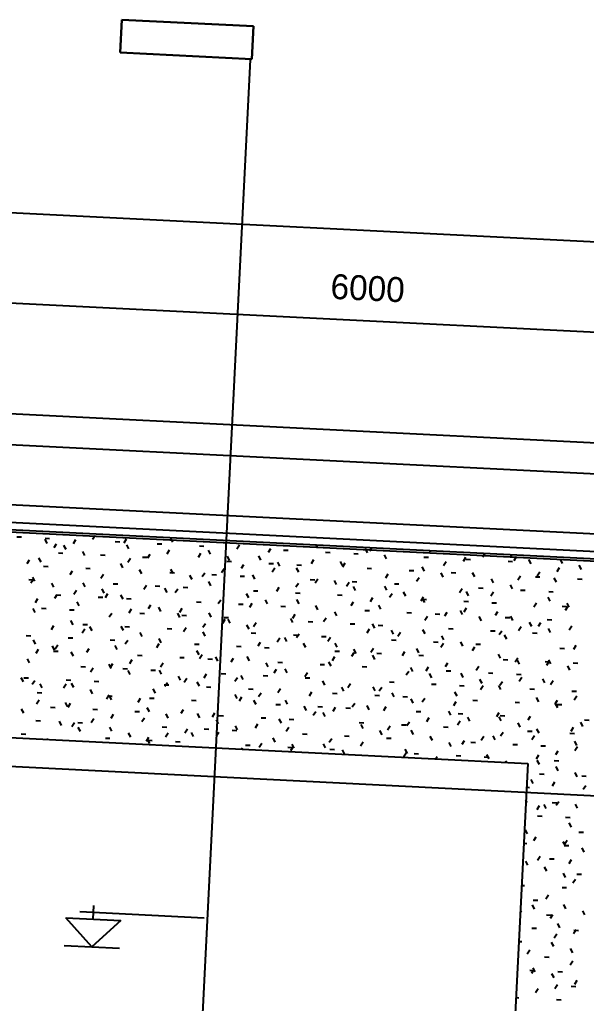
# Model space of a CAD drawing. Extents: x 549999 to 550212, y 1838161 to 1838467.
# Drawn here: x 550161.04 to 550164.73, y 1838355.09 to 1838361.5 of the extents above; entities that cross this region are included whole.
import ezdxf

# ---------------------------------------------------------------- set-up
doc = ezdxf.new("R2010")
doc.units = 0
for name, color, linetype in [('Level 15', 7, 'Continuous'), ('Level 17', 7, 'Continuous'), ('Level 18', 7, 'Continuous'), ('Level 20', 7, 'Continuous'), ('Level 24', 7, 'Continuous'), ('Level 36', 7, 'Continuous'), ('Level 4', 7, 'Continuous'), ('Level 8', 7, 'Continuous')]:
    doc.layers.add(name, color=color, linetype=linetype)

# ---------------------------------------------------------------- blocks, each defined once
blk = doc.blocks.new('FLOO13')
at = {"layer": 'Level 8'}
for p, q in [((1048.51, 1267.1), (-1101.49, 1267.1)), ((-1081.49, 1247.1), (1028.51, 1247.1))]:
    blk.add_line(p, q, dxfattribs=at)
blk = doc.blocks.new('SECTI3')
at = {"layer": 'Level 17'}
for p, q in [((-0.2381, 0), (-0.2381, 0.9525)), ((-0.2381, 0.9525), (0, 0.9525)), ((0, 0.9525), (-0.2381, 0.9525)), ((-0.2381, 0.9525), (-0.2381, 0)), ((0, 0.9525), (0, 0)), ((0, 0), (0, 0.9525)), ((0, 0), (-0.2381, 0)), ((-0.2381, 0), (0, 0))]:
    blk.add_line(p, q, dxfattribs=at)
blk = doc.blocks.new('SPOT_1')
at = {"layer": 'Level 24'}
for p, q in [((0, 0.2), (0, 0.3)), ((-0.1, 0.25), (0.8, 0.25)), ((0, 0), (-0.2, 0.2)), ((-0.2, 0.2), (0.2, 0.2)), ((0, 0), (-0.2, 0.2)), ((-0.2, 0.2), (0.2, 0.2)), ((0.2, 0.2), (0, 0)), ((0.2, 0.2), (0, 0)), ((-0.2, 0), (0.2, 0))]:
    blk.add_line(p, q, dxfattribs=at)

msp = doc.modelspace()

# ---------------------------------------------------------------- linework, layer by layer
at = {"layer": 'Level 15'}
for p, q in [((550161.022, 1838358.1301), (550161.0521, 1838358.1286)), ((550161.2047, 1838358.121), (550161.2348, 1838358.1195)), ((550161.2185, 1838358.087), (550161.2048, 1838358.1138)), ((550161.4041, 1838358.1099), (550161.3877, 1838358.0846)), ((550161.5305, 1838358.1371), (550161.5142, 1838358.1118)), ((550161.6613, 1838358.0982), (550161.6914, 1838358.0967)), ((550161.7338, 1838358.1147), (550161.7174, 1838358.0893)), ((550162.0363, 1838358.0952), (550162.0226, 1838358.122)), ((550161.2777, 1838358.0827), (550161.2613, 1838358.0574)), ((550161.3416, 1838358.0473), (550161.3278, 1838358.0742)), ((550161.4647, 1838358.0077), (550161.4509, 1838358.0345)), ((550161.7505, 1838358.0514), (550161.7367, 1838358.0783)), ((550161.9353, 1838358.0845), (550161.9654, 1838358.083)), ((550162.0138, 1838358.0426), (550161.9974, 1838358.0173)), ((550162.2092, 1838358.0708), (550162.2394, 1838358.0693)), ((550162.2825, 1838358.0158), (550162.2687, 1838358.0427)), ((550162.4699, 1838358.0746), (550162.4535, 1838358.0493)), ((550162.6731, 1838358.0522), (550162.6568, 1838358.0268)), ((550162.7572, 1838358.0434), (550162.7873, 1838358.0419)), ((550162.9772, 1838358.0637), (550162.9713, 1838358.0753)), ((550163.0312, 1838358.0297), (550163.0613, 1838358.0282)), ((550163.3048, 1838358.0261), (550163.291, 1838358.0529)), ((550163.3297, 1838358.0574), (550163.3161, 1838358.0364)), ((550163.7137, 1838358.0301), (550163.7095, 1838358.0384)), ((550161.1017, 1838357.9787), (550161.0853, 1838357.9534)), ((550161.1788, 1838357.9639), (550161.1651, 1838357.9908)), ((550161.2914, 1838358.0251), (550161.3216, 1838358.0236)), ((550161.5654, 1838358.0114), (550161.5955, 1838358.0099)), ((550161.761, 1838357.9883), (550161.7446, 1838357.9629)), ((550161.8394, 1838357.9977), (550161.8695, 1838357.9962)), ((550161.8874, 1838358.0155), (550161.871, 1838357.9901)), ((550162.2171, 1838358.0202), (550162.2007, 1838357.9949)), ((550162.3873, 1838357.9703), (550162.4175, 1838357.9688)), ((550162.4056, 1838357.9762), (550162.3918, 1838358.003)), ((550162.61, 1838357.9782), (550162.5963, 1838358.0051)), ((550162.7331, 1838357.9386), (550162.7194, 1838357.9654)), ((550162.9532, 1838357.9801), (550162.9368, 1838357.9548)), ((550163.142, 1838357.9426), (550163.1283, 1838357.9695)), ((550163.2138, 1838358.0206), (550163.244, 1838358.0191)), ((550163.4279, 1838357.9864), (550163.4141, 1838358.0132)), ((550163.6705, 1838357.9977), (550163.7006, 1838357.9962)), ((550163.8157, 1838357.9672), (550163.7993, 1838357.9419)), ((550163.9421, 1838357.9944), (550163.9258, 1838357.9691)), ((550163.9444, 1838357.984), (550163.9746, 1838357.9825)), ((550164.0678, 1838358.0205), (550164.0522, 1838357.9963)), ((550164.2184, 1838357.9703), (550164.2486, 1838357.9688)), ((550164.2457, 1838357.9946), (550164.2367, 1838358.012)), ((550164.2718, 1838357.9992), (550164.2554, 1838357.9738)), ((550164.3688, 1838357.9549), (550164.355, 1838357.9818)), ((550164.5732, 1838357.957), (550164.5595, 1838357.9838)), ((550161.1955, 1838357.9384), (550161.2257, 1838357.9369)), ((550161.3817, 1838357.9067), (550161.3653, 1838357.8813)), ((550161.4695, 1838357.9247), (550161.4996, 1838357.9232)), ((550161.7108, 1838357.9283), (550161.6971, 1838357.9552)), ((550161.8339, 1838357.8887), (550161.8202, 1838357.9155)), ((550162.0384, 1838357.8907), (550162.0246, 1838357.9176)), ((550162.3707, 1838357.921), (550162.3543, 1838357.8956)), ((550162.4971, 1838357.9482), (550162.4807, 1838357.9228)), ((550162.6613, 1838357.9566), (550162.6914, 1838357.9551)), ((550162.7003, 1838357.9258), (550162.684, 1838357.9004)), ((550162.8562, 1838357.8989), (550162.8424, 1838357.9257)), ((550162.844, 1838357.9475), (550162.8741, 1838357.946)), ((550163.1564, 1838357.9577), (550163.14, 1838357.9324)), ((550163.3006, 1838357.9247), (550163.3307, 1838357.9232)), ((550163.5746, 1838357.911), (550163.6047, 1838357.9095)), ((550163.674, 1838357.9071), (550163.6603, 1838357.9339)), ((550164.4254, 1838357.9), (550164.409, 1838357.8746)), ((550164.5518, 1838357.9272), (550164.5355, 1838357.9018)), ((550164.6963, 1838357.9173), (550164.6825, 1838357.9441)), ((550161.0996, 1838357.8516), (550161.1298, 1838357.8501)), ((550161.1288, 1838357.8523), (550161.1125, 1838357.827)), ((550161.1392, 1838357.8408), (550161.1254, 1838357.8677)), ((550161.5849, 1838357.8843), (550161.5686, 1838357.8589)), ((550162.0175, 1838357.8973), (550162.0476, 1838357.8958)), ((550162.1615, 1838357.851), (550162.1477, 1838357.8779)), ((550162.2442, 1838357.8938), (550162.2279, 1838357.8685)), ((550162.2845, 1838357.8114), (550162.2708, 1838357.8382)), ((550162.2914, 1838357.8836), (550162.3216, 1838357.8821)), ((550162.4741, 1838357.8744), (550162.5042, 1838357.8729)), ((550162.5704, 1838357.8551), (550162.5566, 1838357.882)), ((550162.9307, 1838357.8516), (550162.9609, 1838357.8501)), ((550162.9804, 1838357.8537), (550162.964, 1838357.8284)), ((550163.1024, 1838357.8196), (550163.0886, 1838357.8464)), ((550163.2047, 1838357.8379), (550163.2348, 1838357.8364)), ((550163.4364, 1838357.8857), (550163.4201, 1838357.8603)), ((550163.6397, 1838357.8632), (550163.6233, 1838357.8379)), ((550163.7971, 1838357.8674), (550163.7833, 1838357.8943)), ((550163.8485, 1838357.8973), (550163.8787, 1838357.8958)), ((550164.0016, 1838357.8694), (550163.9878, 1838357.8963)), ((550164.1246, 1838357.8298), (550164.1109, 1838357.8566)), ((550164.299, 1838357.8728), (550164.2826, 1838357.8474)), ((550164.3965, 1838357.8699), (550164.4266, 1838357.8684)), ((550164.5336, 1838357.8339), (550164.5198, 1838357.8607)), ((550164.6705, 1838357.8562), (550164.7006, 1838357.8547)), ((550161.2623, 1838357.8012), (550161.2485, 1838357.828)), ((550161.4089, 1838357.7803), (550161.3925, 1838357.7549)), ((550161.4667, 1838357.8032), (550161.453, 1838357.8301)), ((550161.5898, 1838357.7635), (550161.576, 1838357.7904)), ((550161.6476, 1838357.8242), (550161.6777, 1838357.8227)), ((550161.865, 1838357.8122), (550161.8486, 1838357.7869)), ((550161.9216, 1838357.8105), (550161.9517, 1838357.809)), ((550161.9987, 1838357.7676), (550161.985, 1838357.7945)), ((550162.0682, 1838357.7898), (550162.0518, 1838357.7645)), ((550162.1042, 1838357.8014), (550162.1344, 1838357.7999)), ((550162.5609, 1838357.7786), (550162.591, 1838357.777)), ((550162.7275, 1838357.7993), (550162.7111, 1838357.774)), ((550162.8539, 1838357.8265), (550162.8376, 1838357.8012)), ((550163.1836, 1838357.8313), (550163.1672, 1838357.8059)), ((550163.2255, 1838357.7799), (550163.2117, 1838357.8067)), ((550163.4299, 1838357.7819), (550163.4161, 1838357.8088)), ((550163.4787, 1838357.8242), (550163.5088, 1838357.8227)), ((550163.9197, 1838357.7912), (550163.9033, 1838357.7659)), ((550163.9619, 1838357.7464), (550163.9481, 1838357.7732)), ((550164.0266, 1838357.7968), (550164.0568, 1838357.7953)), ((550164.2477, 1838357.7901), (550164.234, 1838357.817)), ((550164.3006, 1838357.7831), (550164.3308, 1838357.7816)), ((550164.4833, 1838357.774), (550164.5134, 1838357.7725)), ((550161.156, 1838357.7259), (550161.1397, 1838357.7005)), ((550161.2825, 1838357.7531), (550161.2661, 1838357.7277)), ((550161.2777, 1838357.7511), (550161.3079, 1838357.7496)), ((550161.4271, 1838357.6801), (550161.4133, 1838357.707)), ((550161.5517, 1838357.7374), (550161.5818, 1838357.7359)), ((550161.6121, 1838357.7578), (550161.5957, 1838357.7325)), ((550161.7129, 1838357.7239), (550161.6991, 1838357.7507)), ((550161.7344, 1838357.7283), (550161.7645, 1838357.7268)), ((550162.191, 1838357.7055), (550162.2211, 1838357.704)), ((550162.3482, 1838357.7178), (550162.3319, 1838357.6924)), ((550162.5307, 1838357.732), (550162.5169, 1838357.7589)), ((550162.6538, 1838357.6924), (550162.64, 1838357.7192)), ((550162.8348, 1838357.7649), (550162.865, 1838357.7633)), ((550162.8582, 1838357.6944), (550162.8445, 1838357.7213)), ((550163.1088, 1838357.7512), (550163.1389, 1838357.7497)), ((550163.3372, 1838357.7321), (550163.3208, 1838357.7067)), ((550163.4636, 1838357.7592), (550163.4473, 1838357.7339)), ((550163.553, 1838357.7423), (550163.5392, 1838357.7691)), ((550163.6669, 1838357.7368), (550163.6505, 1838357.7115)), ((550163.6568, 1838357.7238), (550163.6869, 1838357.7223)), ((550163.6761, 1838357.7026), (550163.6623, 1838357.7295)), ((550163.9307, 1838357.7101), (550163.9609, 1838357.7086)), ((550164.123, 1838357.7688), (550164.1066, 1838357.7434)), ((550164.4939, 1838357.7108), (550164.4801, 1838357.7376)), ((550161.1412, 1838357.6364), (550161.1275, 1838357.6632)), ((550161.1818, 1838357.6644), (550161.212, 1838357.6629)), ((550161.3645, 1838357.6553), (550161.3946, 1838357.6537)), ((550161.7657, 1838357.6586), (550161.7494, 1838357.6333)), ((550161.8922, 1838357.6858), (550161.8758, 1838357.6605)), ((550161.9591, 1838357.6445), (550161.9453, 1838357.6714)), ((550162.0954, 1838357.6634), (550162.079, 1838357.638)), ((550162.465, 1838357.6918), (550162.4951, 1838357.6903)), ((550162.5515, 1838357.6953), (550162.5351, 1838357.67)), ((550162.7389, 1838357.6781), (550162.7691, 1838357.6766)), ((550162.9813, 1838357.6548), (550162.9676, 1838357.6816)), ((550163.1044, 1838357.6151), (550163.0907, 1838357.642)), ((550163.2108, 1838357.7049), (550163.1944, 1838357.6795)), ((550163.2869, 1838357.6507), (550163.317, 1838357.6492)), ((550163.3902, 1838357.6589), (550163.3765, 1838357.6857)), ((550163.9222, 1838357.6233), (550163.9085, 1838357.6501)), ((550163.9469, 1838357.6648), (550163.9305, 1838357.6394)), ((550164.1134, 1838357.7009), (550164.1435, 1838357.6994)), ((550164.1501, 1838357.6423), (550164.1338, 1838357.617)), ((550164.403, 1838357.6967), (550164.3866, 1838357.6714)), ((550164.57, 1838357.6781), (550164.6002, 1838357.6766)), ((550164.6062, 1838357.6743), (550164.5899, 1838357.649)), ((550164.617, 1838357.6711), (550164.6032, 1838357.698)), ((550161.3874, 1838357.557), (550161.3736, 1838357.5839)), ((550161.6393, 1838357.6314), (550161.6229, 1838357.6061)), ((550161.8211, 1838357.6324), (550161.8513, 1838357.6309)), ((550162.0821, 1838357.6049), (550162.0684, 1838357.6317)), ((550162.0951, 1838357.6187), (550162.1252, 1838357.6172)), ((550162.2866, 1838357.6069), (550162.2728, 1838357.6338)), ((550162.3754, 1838357.5913), (550162.3591, 1838357.566)), ((550162.3691, 1838357.605), (550162.3992, 1838357.6035)), ((550162.4097, 1838357.5673), (550162.3959, 1838357.5941)), ((550162.8186, 1838357.5713), (550162.8048, 1838357.5982)), ((550162.8315, 1838357.6233), (550162.8151, 1838357.5979)), ((550162.917, 1838357.5776), (550162.9472, 1838357.5761)), ((550163.0347, 1838357.6009), (550163.0184, 1838357.5755)), ((550163.5609, 1838357.637), (550163.591, 1838357.6355)), ((550163.6941, 1838357.6104), (550163.6777, 1838357.585)), ((550163.7435, 1838357.6279), (550163.7737, 1838357.6264)), ((550163.8205, 1838357.6376), (550163.8041, 1838357.6122)), ((550164.0453, 1838357.5836), (550164.0316, 1838357.6105)), ((550164.2002, 1838357.605), (550164.2303, 1838357.6035)), ((550164.2498, 1838357.5857), (550164.236, 1838357.6125)), ((550164.4741, 1838357.5913), (550164.5043, 1838357.5898)), ((550161.26, 1838357.5498), (550161.2437, 1838357.5245)), ((550161.4633, 1838357.5274), (550161.4469, 1838357.5021)), ((550161.4512, 1838357.5594), (550161.4814, 1838357.5579)), ((550161.5105, 1838357.5174), (550161.4967, 1838357.5442)), ((550161.7149, 1838357.5194), (550161.7012, 1838357.5463)), ((550161.7252, 1838357.5457), (550161.7554, 1838357.5442)), ((550161.9992, 1838357.532), (550162.0293, 1838357.5305)), ((550162.1226, 1838357.537), (550162.1062, 1838357.5116)), ((550162.249, 1838357.5641), (550162.2326, 1838357.5388)), ((550162.5328, 1838357.5276), (550162.519, 1838357.5544)), ((550162.5787, 1838357.5689), (550162.5623, 1838357.5436)), ((550163.191, 1838357.5639), (550163.2211, 1838357.5624)), ((550163.3148, 1838357.5288), (550163.2984, 1838357.5035)), ((550163.3506, 1838357.5358), (550163.3368, 1838357.5626)), ((550163.3737, 1838357.5548), (550163.4038, 1838357.5533)), ((550163.4737, 1838357.4961), (550163.4599, 1838357.523)), ((550163.6781, 1838357.4982), (550163.6644, 1838357.525)), ((550163.8303, 1838357.532), (550163.8604, 1838357.5305)), ((550164.1043, 1838357.5183), (550164.1344, 1838357.5168)), ((550164.1773, 1838357.5159), (550164.161, 1838357.4906)), ((550164.3038, 1838357.5431), (550164.2874, 1838357.5178)), ((550164.3729, 1838357.546), (550164.3591, 1838357.5728)), ((550164.4302, 1838357.5703), (550164.4138, 1838357.545)), ((550164.4959, 1838357.5063), (550164.4822, 1838357.5332)), ((550164.6334, 1838357.5479), (550164.617, 1838357.5225)), ((550161.0814, 1838357.4863), (550161.1115, 1838357.4848)), ((550161.1433, 1838357.4319), (550161.1295, 1838357.4588)), ((550161.3554, 1838357.4726), (550161.3855, 1838357.4711)), ((550161.6293, 1838357.4589), (550161.6595, 1838357.4574)), ((550161.7433, 1838357.4554), (550161.7269, 1838357.43)), ((550161.838, 1838357.4798), (550161.8243, 1838357.5066)), ((550161.9611, 1838357.4401), (550161.9473, 1838357.4669)), ((550162.2469, 1838357.4838), (550162.2332, 1838357.5107)), ((550162.5472, 1838357.5046), (550162.5773, 1838357.5031)), ((550162.7323, 1838357.4697), (550162.7159, 1838357.4443)), ((550162.7789, 1838357.4483), (550162.7652, 1838357.4751)), ((550162.8211, 1838357.4909), (550162.8513, 1838357.4894)), ((550162.8587, 1838357.4969), (550162.8423, 1838357.4715)), ((550163.0038, 1838357.4817), (550163.0339, 1838357.4802)), ((550163.0619, 1838357.4744), (550163.0456, 1838357.4491)), ((550163.4604, 1838357.4589), (550163.4906, 1838357.4574)), ((550163.518, 1838357.5064), (550163.5016, 1838357.481)), ((550163.8012, 1838357.4585), (550163.7874, 1838357.4853)), ((550164.2101, 1838357.4626), (550164.1963, 1838357.4894)), ((550164.3782, 1838357.5046), (550164.4084, 1838357.5031)), ((550161.1608, 1838357.3962), (550161.1444, 1838357.3709)), ((550161.2664, 1838357.3922), (550161.2526, 1838357.4191)), ((550161.2595, 1838357.3858), (550161.2896, 1838357.3843)), ((550161.2872, 1838357.4234), (550161.2709, 1838357.3981)), ((550161.4905, 1838357.401), (550161.4741, 1838357.3756)), ((550161.6753, 1838357.3963), (550161.6615, 1838357.4232)), ((550161.9465, 1838357.433), (550161.9302, 1838357.4076)), ((550162.1773, 1838357.4315), (550162.2074, 1838357.43)), ((550162.2073, 1838357.3608), (550162.1935, 1838357.3876)), ((550162.4513, 1838357.4178), (550162.4814, 1838357.4163)), ((550162.6059, 1838357.4425), (550162.5895, 1838357.4171)), ((550162.6339, 1838357.4087), (550162.6641, 1838357.4072)), ((550162.902, 1838357.4086), (550162.8882, 1838357.4355)), ((550163.0905, 1838357.3859), (550163.1207, 1838357.3843)), ((550163.1065, 1838357.4106), (550163.0927, 1838357.4375)), ((550163.2295, 1838357.371), (550163.2158, 1838357.3978)), ((550163.342, 1838357.4024), (550163.3256, 1838357.377)), ((550163.6385, 1838357.3751), (550163.6247, 1838357.4019)), ((550163.7344, 1838357.4452), (550163.7645, 1838357.4437)), ((550163.7981, 1838357.4343), (550163.7817, 1838357.409)), ((550163.9243, 1838357.4188), (550163.9105, 1838357.4457)), ((550164.0013, 1838357.4119), (550163.9849, 1838357.3866)), ((550164.0084, 1838357.4315), (550164.0385, 1838357.43)), ((550164.5563, 1838357.4041), (550164.5865, 1838357.4026)), ((550164.6606, 1838357.4215), (550164.6442, 1838357.3961)), ((550161.1036, 1838357.3088), (550161.0898, 1838357.3357)), ((550161.3894, 1838357.3526), (550161.3757, 1838357.3794)), ((550161.7705, 1838357.329), (550161.7541, 1838357.3036)), ((550161.8074, 1838357.3584), (550161.8376, 1838357.3569)), ((550162.0814, 1838357.3448), (550162.1115, 1838357.3432)), ((550162.2266, 1838357.3609), (550162.2102, 1838357.3356)), ((550162.264, 1838357.3356), (550162.2942, 1838357.3341)), ((550162.3303, 1838357.3211), (550162.3166, 1838357.3479)), ((550162.4298, 1838357.3385), (550162.4134, 1838357.3131)), ((550162.5348, 1838357.3231), (550162.521, 1838357.35)), ((550163.0891, 1838357.348), (550163.0728, 1838357.3227)), ((550163.2156, 1838357.3752), (550163.1992, 1838357.3499)), ((550163.3526, 1838357.3313), (550163.3389, 1838357.3582)), ((550163.3645, 1838357.3722), (550163.3947, 1838357.3707)), ((550163.5452, 1838357.38), (550163.5288, 1838357.3546)), ((550163.6385, 1838357.3585), (550163.6686, 1838357.357)), ((550164.1704, 1838357.3395), (550164.1567, 1838357.3663)), ((550164.1865, 1838357.3311), (550164.2166, 1838357.3296)), ((550164.2813, 1838357.3399), (550164.265, 1838357.3145)), ((550164.2935, 1838357.2998), (550164.2798, 1838357.3267)), ((550164.498, 1838357.3019), (550164.4842, 1838357.3287)), ((550161.4375, 1838357.2854), (550161.4677, 1838357.2839)), ((550161.5177, 1838357.2746), (550161.5013, 1838357.2492)), ((550161.6356, 1838357.2733), (550161.6218, 1838357.3001)), ((550161.6441, 1838357.3018), (550161.6277, 1838357.2764)), ((550161.7115, 1838357.2717), (550161.7417, 1838357.2702)), ((550161.7587, 1838357.2336), (550161.7449, 1838357.2604)), ((550161.8942, 1838357.2626), (550161.9243, 1838357.2611)), ((550161.9631, 1838357.2356), (550161.9494, 1838357.2625)), ((550161.9737, 1838357.3065), (550161.9574, 1838357.2812)), ((550162.6579, 1838357.2835), (550162.6441, 1838357.3103)), ((550162.7099, 1838357.2664), (550162.6935, 1838357.2411)), ((550162.7207, 1838357.3128), (550162.7508, 1838357.3113)), ((550162.781, 1838357.2438), (550162.7672, 1838357.2707)), ((550162.9947, 1838357.2991), (550163.0248, 1838357.2976)), ((550163.0668, 1838357.2876), (550163.053, 1838357.3144)), ((550163.2686, 1838357.2854), (550163.2988, 1838357.2839)), ((550163.5988, 1838357.252), (550163.585, 1838357.2788)), ((550163.6988, 1838357.2807), (550163.6825, 1838357.2554)), ((550163.8253, 1838357.3079), (550163.8089, 1838357.2826)), ((550163.8166, 1838357.258), (550163.8467, 1838357.2565)), ((550164.0285, 1838357.2855), (550164.0121, 1838357.2602)), ((550164.4604, 1838357.3174), (550164.4906, 1838357.3159)), ((550164.4846, 1838357.3175), (550164.4682, 1838357.2921)), ((550164.6211, 1838357.2622), (550164.6073, 1838357.2891)), ((550164.6431, 1838357.3082), (550164.6732, 1838357.3067)), ((550161.0639, 1838357.1857), (550161.0502, 1838357.2126)), ((550161.0677, 1838357.2123), (550161.0978, 1838357.2108)), ((550161.1384, 1838357.193), (550161.122, 1838357.1677)), ((550161.3417, 1838357.1986), (550161.3718, 1838357.1971)), ((550162.0862, 1838357.196), (550162.0725, 1838357.2228)), ((550162.1273, 1838357.2073), (550162.111, 1838357.1819)), ((550162.2538, 1838357.2345), (550162.2374, 1838357.2091)), ((550162.3508, 1838357.2397), (550162.3809, 1838357.2382)), ((550162.457, 1838357.2121), (550162.4406, 1838357.1867)), ((550162.4951, 1838357.2001), (550162.4814, 1838357.2269)), ((550162.6248, 1838357.226), (550162.6549, 1838357.2245)), ((550162.9131, 1838357.244), (550162.8967, 1838357.2187)), ((550162.8988, 1838357.2123), (550162.9289, 1838357.2108)), ((550163.5724, 1838357.2535), (550163.556, 1838357.2282)), ((550163.7219, 1838357.2123), (550163.7081, 1838357.2392)), ((550163.9263, 1838357.2144), (550163.9126, 1838357.2412)), ((550164.0494, 1838357.1747), (550164.0356, 1838357.2016)), ((550164.0906, 1838357.2443), (550164.1207, 1838357.2428)), ((550164.2732, 1838357.2352), (550164.3034, 1838357.2337)), ((550164.3085, 1838357.2135), (550164.2921, 1838357.1881)), ((550164.4583, 1838357.1788), (550164.4446, 1838357.2056)), ((550161.187, 1838357.1461), (550161.1733, 1838357.1729)), ((550161.3416, 1838357.1706), (550161.3252, 1838357.1452)), ((550161.3915, 1838357.1481), (550161.3777, 1838357.175)), ((550161.5146, 1838357.1085), (550161.5008, 1838357.1353)), ((550161.5243, 1838357.1895), (550161.5544, 1838357.188)), ((550161.9235, 1838357.1125), (550161.9097, 1838357.1394)), ((550161.9809, 1838357.1667), (550162.0111, 1838357.1652)), ((550162.0009, 1838357.1801), (550161.9845, 1838357.1548)), ((550162.2093, 1838357.1563), (550162.1955, 1838357.1832)), ((550162.2549, 1838357.153), (550162.2851, 1838357.1515)), ((550162.5289, 1838357.1393), (550162.559, 1838357.1378)), ((550162.737, 1838357.14), (550162.7207, 1838357.1147)), ((550163.0271, 1838357.1645), (550163.0134, 1838357.1913)), ((550163.1502, 1838357.1248), (550163.1364, 1838357.1517)), ((550163.1931, 1838357.172), (550163.1768, 1838357.1466)), ((550163.3547, 1838357.1269), (550163.3409, 1838357.1537)), ((550163.3964, 1838357.1495), (550163.38, 1838357.1242)), ((550163.4467, 1838357.1849), (550163.4769, 1838357.1834)), ((550163.7207, 1838357.1712), (550163.7508, 1838357.1697)), ((550163.9034, 1838357.1621), (550163.9335, 1838357.1606)), ((550164.0557, 1838357.1591), (550164.0393, 1838357.1337)), ((550164.1725, 1838357.135), (550164.1587, 1838357.1619)), ((550164.1821, 1838357.1863), (550164.1657, 1838357.1609)), ((550164.36, 1838357.1393), (550164.3901, 1838357.1378)), ((550164.5118, 1838357.191), (550164.4954, 1838357.1657)), ((550161.1656, 1838357.0666), (550161.1492, 1838357.0412)), ((550161.1544, 1838357.1164), (550161.1846, 1838357.1149)), ((550161.6216, 1838357.0985), (550161.6053, 1838357.0732)), ((550161.6111, 1838357.0936), (550161.6412, 1838357.0921)), ((550161.6376, 1838357.0688), (550161.6239, 1838357.0956)), ((550161.8249, 1838357.0761), (550161.8085, 1838357.0508)), ((550161.885, 1838357.0799), (550161.9152, 1838357.0784)), ((550162.159, 1838357.0662), (550162.1892, 1838357.0647)), ((550162.4555, 1838357.077), (550162.4417, 1838357.1038)), ((550162.4842, 1838357.0856), (550162.4678, 1838357.0603)), ((550162.6106, 1838357.1128), (550162.5942, 1838357.0875)), ((550162.783, 1838357.0394), (550162.7692, 1838357.0662)), ((550162.9403, 1838357.1176), (550162.9239, 1838357.0922)), ((550163.0769, 1838357.1119), (550163.107, 1838357.1104)), ((550163.3508, 1838357.0982), (550163.381, 1838357.0967)), ((550163.4778, 1838357.0872), (550163.464, 1838357.114)), ((550163.5335, 1838357.089), (550163.5636, 1838357.0875)), ((550163.6008, 1838357.0475), (550163.5871, 1838357.0744)), ((550163.6764, 1838357.0775), (550163.66, 1838357.0522)), ((550163.8867, 1838357.0913), (550163.8729, 1838357.1181)), ((550163.9901, 1838357.0662), (550164.0202, 1838357.0647)), ((550164.4187, 1838357.0557), (550164.4049, 1838357.0826)), ((550164.634, 1838357.1256), (550164.6641, 1838357.1241)), ((550164.6654, 1838357.0918), (550164.649, 1838357.0664)), ((550161.066, 1838356.9813), (550161.0522, 1838357.0081)), ((550161.2412, 1838357.0205), (550161.2713, 1838357.019)), ((550161.3518, 1838357.025), (550161.3381, 1838357.0519)), ((550161.3688, 1838357.0441), (550161.3524, 1838357.0188)), ((550161.5152, 1838357.0068), (550161.5453, 1838357.0053)), ((550161.8838, 1838356.9895), (550161.87, 1838357.0163)), ((550162.1049, 1838357.0041), (550162.0885, 1838356.9787)), ((550162.5786, 1838357.0373), (550162.5648, 1838357.0642)), ((550162.707, 1838357.0388), (550162.7371, 1838357.0373)), ((550162.9061, 1838356.9997), (550162.8923, 1838357.0265)), ((550162.981, 1838357.0251), (550163.0111, 1838357.0236)), ((550163.0939, 1838357.0184), (550163.0775, 1838356.993)), ((550163.1636, 1838357.016), (550163.1937, 1838357.0145)), ((550163.2203, 1838357.0455), (550163.2039, 1838357.0202)), ((550163.315, 1838357.0038), (550163.3012, 1838357.0306)), ((550163.4236, 1838357.0231), (550163.4072, 1838356.9978)), ((550163.8796, 1838357.0551), (550163.8633, 1838357.0297)), ((550164.2641, 1838357.0525), (550164.2942, 1838357.051)), ((550164.5389, 1838357.0646), (550164.5226, 1838357.0393)), ((550164.5417, 1838357.016), (550164.528, 1838357.0429)), ((550164.5381, 1838357.0388), (550164.5682, 1838357.0373)), ((550161.5224, 1838356.9449), (550161.506, 1838356.9196)), ((550161.6488, 1838356.9721), (550161.6325, 1838356.9468)), ((550161.7892, 1838356.9931), (550161.8193, 1838356.9916)), ((550161.8521, 1838356.9497), (550161.8357, 1838356.9243)), ((550162.0069, 1838356.9498), (550161.9931, 1838356.9767)), ((550162.2114, 1838356.9518), (550162.1976, 1838356.9787)), ((550162.3082, 1838356.9816), (550162.2918, 1838356.9563)), ((550162.3344, 1838356.9122), (550162.3207, 1838356.939)), ((550162.3371, 1838356.9658), (550162.3672, 1838356.9642)), ((550162.6111, 1838356.9521), (550162.6412, 1838356.9505)), ((550162.7433, 1838356.9163), (550162.7296, 1838356.9431)), ((550162.7937, 1838356.9429), (550162.8239, 1838356.9414)), ((550162.9675, 1838356.9912), (550162.9511, 1838356.9658)), ((550163.0292, 1838356.96), (550163.0154, 1838356.9869)), ((550163.6202, 1838356.9932), (550163.6504, 1838356.9917)), ((550163.7036, 1838356.9511), (550163.6872, 1838356.9257)), ((550163.847, 1838356.9682), (550163.8332, 1838356.9951)), ((550163.8942, 1838356.9795), (550163.9244, 1838356.978)), ((550163.9701, 1838356.9285), (550163.9563, 1838356.9554)), ((550164.1597, 1838356.983), (550164.1433, 1838356.9577)), ((550164.1745, 1838356.9306), (550164.1608, 1838356.9574)), ((550164.1682, 1838356.9658), (550164.1983, 1838356.9643)), ((550164.3629, 1838356.9606), (550164.3465, 1838356.9353)), ((550164.7162, 1838356.9384), (550164.7463, 1838356.9369)), ((550161.1453, 1838356.9338), (550161.1754, 1838356.9323)), ((550161.3122, 1838356.902), (550161.2984, 1838356.9288)), ((550161.396, 1838356.9177), (550161.3796, 1838356.8924)), ((550161.4193, 1838356.9201), (550161.4494, 1838356.9186)), ((550161.4352, 1838356.8623), (550161.4215, 1838356.8891)), ((550161.6397, 1838356.8643), (550161.6259, 1838356.8912)), ((550161.9672, 1838356.8927), (550161.9974, 1838356.8912)), ((550162.1321, 1838356.8776), (550162.1157, 1838356.8523)), ((550162.2412, 1838356.879), (550162.2714, 1838356.8775)), ((550162.4575, 1838356.8725), (550162.4438, 1838356.8994)), ((550162.5882, 1838356.9096), (550162.5718, 1838356.8842)), ((550162.7914, 1838356.8872), (550162.7751, 1838356.8618)), ((550163.2504, 1838356.9201), (550163.2805, 1838356.9186)), ((550163.2753, 1838356.8807), (550163.2616, 1838356.9075)), ((550163.4507, 1838356.8967), (550163.4344, 1838356.8713)), ((550163.5243, 1838356.9064), (550163.5545, 1838356.9049)), ((550163.5772, 1838356.9239), (550163.5608, 1838356.8985)), ((550163.7983, 1838356.8927), (550163.8285, 1838356.8912)), ((550163.9068, 1838356.9287), (550163.8904, 1838356.9033)), ((550164.2976, 1838356.8909), (550164.2839, 1838356.9178)), ((550164.4207, 1838356.8513), (550164.4069, 1838356.8781)), ((550164.6429, 1838356.8886), (550164.6266, 1838356.8632)), ((550164.7065, 1838356.895), (550164.6928, 1838356.9219)), ((550161.0494, 1838356.847), (550161.0796, 1838356.8455)), ((550161.2199, 1838356.8137), (550161.2184, 1838356.8113)), ((550161.5974, 1838356.8196), (550161.6275, 1838356.8181)), ((550161.7628, 1838356.8247), (550161.749, 1838356.8515)), ((550161.8793, 1838356.8233), (550161.8629, 1838356.7979)), ((550161.8859, 1838356.785), (550161.8721, 1838356.8119)), ((550162.0057, 1838356.8504), (550161.9893, 1838356.8251)), ((550162.1717, 1838356.8288), (550162.1579, 1838356.8556)), ((550162.3353, 1838356.8552), (550162.319, 1838356.8299)), ((550162.4239, 1838356.8699), (550162.454, 1838356.8684)), ((550162.7037, 1838356.7932), (550162.6899, 1838356.82)), ((550162.8805, 1838356.847), (550162.9106, 1838356.8455)), ((550163.0715, 1838356.8151), (550163.0551, 1838356.7898)), ((550163.1545, 1838356.8333), (550163.1846, 1838356.8318)), ((550163.3984, 1838356.841), (550163.3847, 1838356.8679)), ((550163.4285, 1838356.8196), (550163.4586, 1838356.8181)), ((550163.6029, 1838356.8431), (550163.5891, 1838356.8699)), ((550163.726, 1838356.8034), (550163.7122, 1838356.8303)), ((550164.0604, 1838356.8294), (550164.0441, 1838356.8041)), ((550164.1349, 1838356.8075), (550164.1211, 1838356.8344)), ((550164.1869, 1838356.8566), (550164.1705, 1838356.8313)), ((550164.3463, 1838356.8653), (550164.3764, 1838356.8638)), ((550164.3901, 1838356.8342), (550164.3737, 1838356.8088)), ((550164.6203, 1838356.8516), (550164.6504, 1838356.8501)), ((550161.8714, 1838356.8059), (550161.9015, 1838356.8044)), ((550162.054, 1838356.7968), (550162.0841, 1838356.7953)), ((550162.489, 1838356.756), (550162.4838, 1838356.748)), ((550162.5106, 1838356.774), (550162.5408, 1838356.7725)), ((550162.6154, 1838356.7832), (550162.599, 1838356.7578)), ((550162.7846, 1838356.7603), (550162.8147, 1838356.7588)), ((550162.8186, 1838356.7607), (550162.8022, 1838356.7354)), ((550162.8268, 1838356.7535), (550162.813, 1838356.7804)), ((550163.0312, 1838356.7556), (550163.0175, 1838356.7824)), ((550163.0586, 1838356.7466), (550163.0887, 1838356.7451)), ((550163.2747, 1838356.7927), (550163.2583, 1838356.7674)), ((550163.5632, 1838356.72), (550163.5495, 1838356.7468)), ((550163.849, 1838356.7637), (550163.8353, 1838356.7906)), ((550163.934, 1838356.8022), (550163.9176, 1838356.7769)), ((550163.9764, 1838356.7922), (550164.0066, 1838356.7907)), ((550164.2504, 1838356.7785), (550164.2805, 1838356.777)), ((550164.433, 1838356.7694), (550164.4632, 1838356.7679)), ((550164.6669, 1838356.7719), (550164.6531, 1838356.7988)), ((550164.6701, 1838356.7621), (550164.6538, 1838356.7368)), ((550163.1543, 1838356.7159), (550163.1405, 1838356.7428)), ((550163.5547, 1838356.7207), (550163.5384, 1838356.6953)), ((550163.6065, 1838356.7192), (550163.6367, 1838356.7177)), ((550163.758, 1838356.6982), (550163.7493, 1838356.6847)), ((550163.8805, 1838356.7055), (550163.9107, 1838356.704)), ((550164.0632, 1838356.6964), (550164.0933, 1838356.6948)), ((550164.0952, 1838356.6844), (550164.0814, 1838356.7113)), ((550164.4173, 1838356.7078), (550164.4009, 1838356.6824)), ((550164.5437, 1838356.7349), (550164.5273, 1838356.7096)), ((550164.2096, 1838356.6617), (550164.2045, 1838356.6716)), ((550164.4227, 1838356.6468), (550164.409, 1838356.6737)), ((550164.5198, 1838356.6735), (550164.5499, 1838356.672)), ((550164.5458, 1838356.6071), (550164.5321, 1838356.634)), ((550164.4239, 1838356.5868), (550164.454, 1838356.5853)), ((550164.6689, 1838356.5675), (550164.6551, 1838356.5943)), ((550164.6979, 1838356.5731), (550164.728, 1838356.5716)), ((550164.3391, 1838356.4995), (550164.3582, 1838356.4985)), ((550164.3831, 1838356.5237), (550164.3693, 1838356.5506)), ((550164.5213, 1838356.5317), (550164.5049, 1838356.5064)), ((550164.7245, 1838356.5093), (550164.7081, 1838356.4839)), ((550164.3434, 1838356.4006), (550164.335, 1838356.4171)), ((550164.4221, 1838356.3781), (550164.4057, 1838356.3528)), ((550164.4665, 1838356.361), (550164.4527, 1838356.3878)), ((550164.5061, 1838356.3995), (550164.5362, 1838356.398)), ((550164.5485, 1838356.4053), (550164.5321, 1838356.3799)), ((550164.671, 1838356.363), (550164.6572, 1838356.3899)), ((550164.4102, 1838356.3128), (550164.4404, 1838356.3113)), ((550164.5929, 1838356.3037), (550164.623, 1838356.3021)), ((550164.6313, 1838356.2399), (550164.6175, 1838356.2668)), ((550164.3455, 1838356.1962), (550164.3317, 1838356.223)), ((550164.3996, 1838356.1749), (550164.3833, 1838356.1495)), ((550164.6796, 1838356.2078), (550164.7098, 1838356.2063)), ((550164.3208, 1838356.1341), (550164.3399, 1838356.1332)), ((550164.5916, 1838356.1168), (550164.5779, 1838356.1437)), ((550164.5837, 1838356.121), (550164.6139, 1838356.1195)), ((550164.6029, 1838356.1524), (550164.5865, 1838356.1271)), ((550164.4268, 1838356.0484), (550164.4104, 1838356.0231)), ((550164.7147, 1838356.0772), (550164.7009, 1838356.104)), ((550164.3475, 1838355.9917), (550164.3337, 1838356.0186)), ((550164.4706, 1838355.9521), (550164.4568, 1838355.9789)), ((550164.4878, 1838356.0342), (550164.518, 1838356.0327)), ((550164.63, 1838356.026), (550164.6137, 1838356.0007)), ((550164.5937, 1838355.9124), (550164.5799, 1838355.9392)), ((550164.6659, 1838355.9338), (550164.6961, 1838355.9323)), ((550164.3071, 1838355.8602), (550164.3262, 1838355.8592)), ((550164.3078, 1838355.8686), (550164.3076, 1838355.8692)), ((550164.6572, 1838355.8996), (550164.6409, 1838355.8742)), ((550164.4812, 1838355.7956), (550164.4648, 1838355.7702)), ((550164.57, 1838355.847), (550164.6002, 1838355.8455)), ((550164.3913, 1838355.7059), (550164.3775, 1838355.7327)), ((550164.3828, 1838355.7648), (550164.413, 1838355.7633)), ((550164.5957, 1838355.7079), (550164.582, 1838355.7348)), ((550164.3052, 1838355.6916), (550164.2981, 1838355.6807)), ((550164.4696, 1838355.6689), (550164.4997, 1838355.6674)), ((550164.5084, 1838355.6692), (550164.492, 1838355.6438)), ((550164.7188, 1838355.6683), (550164.705, 1838355.6951)), ((550164.5561, 1838355.5849), (550164.5423, 1838355.6117)), ((550164.3737, 1838355.5822), (550164.4038, 1838355.5807)), ((550164.5356, 1838355.5427), (550164.5192, 1838355.5174)), ((550164.662, 1838355.5699), (550164.6456, 1838355.5446)), ((550164.6477, 1838355.5685), (550164.6778, 1838355.567)), ((550164.2889, 1838355.4949), (550164.3079, 1838355.4939)), ((550164.5164, 1838355.4618), (550164.5026, 1838355.4886)), ((550164.3595, 1838355.4387), (550164.3432, 1838355.4134)), ((550164.6395, 1838355.4221), (550164.6257, 1838355.449)), ((550164.4559, 1838355.395), (550164.486, 1838355.3935)), ((550164.6396, 1838355.3667), (550164.6232, 1838355.3414)), ((550164.36, 1838355.3082), (550164.3901, 1838355.3067)), ((550164.3867, 1838355.3123), (550164.3704, 1838355.287)), ((550164.3953, 1838355.297), (550164.3816, 1838355.3238)), ((550164.5184, 1838355.2573), (550164.5047, 1838355.2842)), ((550164.5426, 1838355.2991), (550164.5728, 1838355.2976)), ((550164.5403, 1838355.2131), (550164.524, 1838355.1877)), ((550164.6668, 1838355.2403), (550164.6504, 1838355.2149)), ((550164.4139, 1838355.1859), (550164.3975, 1838355.1605)), ((550164.6294, 1838355.2032), (550164.6595, 1838355.2017)), ((550164.2706, 1838355.1296), (550164.2897, 1838355.1286)), ((550164.5335, 1838355.1164), (550164.5637, 1838355.1149))]:
    msp.add_line(p, q, dxfattribs=at)
at = {"layer": 'Level 18'}
msp.add_line((550155.428, 1838358.5025), (550184.5614, 1838357.046), dxfattribs=at)
at = {"layer": 'Level 20'}
for p, q in [((550157.526, 1838360.4133), (550178.9992, 1838359.3398)), ((550160.2932, 1838359.6878), (550166.2857, 1838359.3882))]:
    msp.add_line(p, q, dxfattribs=at)
at = {"layer": 'Level 36'}
for p, q in [((550161.4801, 1838339.9956), (550162.542, 1838361.2369)), ((550155.568, 1838356.9056), (550184.6094, 1838355.4538))]:
    msp.add_line(p, q, dxfattribs=at)
at = {"layer": 'Level 4'}
for p, q in [((550158.0155, 1838358.4883), (550166.1054, 1838358.0838)), ((550166.0964, 1838357.9041), (550158.7506, 1838358.2713))]:
    msp.add_line(p, q, dxfattribs=at)
at = {"layer": 'Level 8'}
for p, q in [((550166.0971, 1838357.919), (550158.172, 1838358.3152)), ((550159.5528, 1838356.8945), (550164.3468, 1838356.6549)), ((550164.3468, 1838356.6549), (550164.227, 1838354.2579))]:
    msp.add_line(p, q, dxfattribs=at)

# ---------------------------------------------------------------- block references
at = {"layer": 'Level 17', "xscale": 0.9000000000000004, "yscale": -0.9, "rotation": -92.86199379204062}
msp.add_blockref('SECTI3', (550162.55, 1838361.24), dxfattribs=at)
at = {"layer": 'Level 24', "xscale": 0.9000000000000004, "yscale": 0.9, "rotation": -2.8619937920406366}
msp.add_blockref('SPOT_1', (550161.51, 1838355.46), dxfattribs=at)
at = {"layer": 'Level 8', "xscale": 0.010000000000000004, "yscale": 0.01, "rotation": -2.8619937920406366}
msp.add_blockref('FLOO13', (550167.84, 1838345.9), dxfattribs=at)

# ---------------------------------------------------------------- texts
at = {"layer": 'Level 20'}
msp.add_text('6000', height=0.16224, rotation=357.13801, dxfattribs=at).set_placement((550163.06, 1838359.68))

doc.saveas('drawing.dxf')
